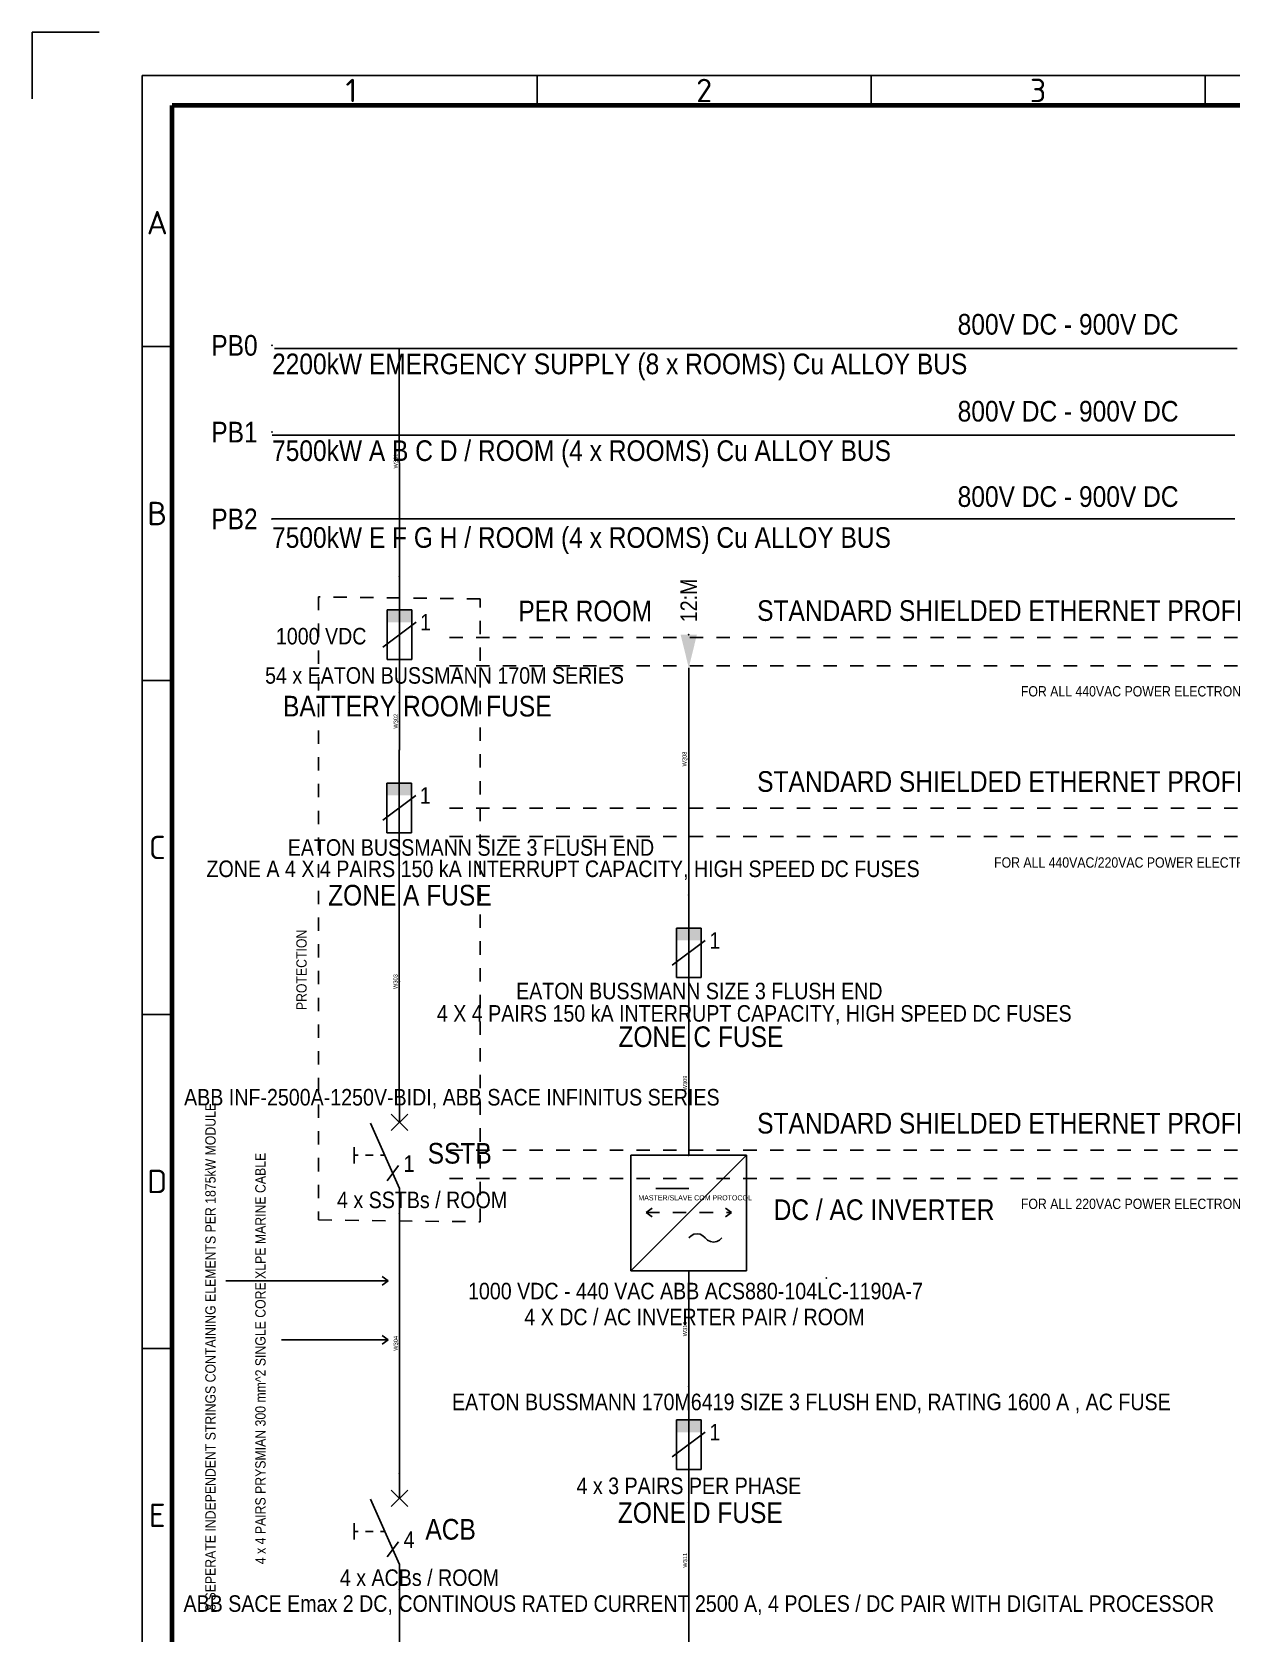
# Paper-space layout 'Layout1' of a CAD drawing. Header units: millimetres. Extents: x 340 to 1181, y -1 to 593.
# Drawn here: x 339.8 to 519.5, y 353.1 to 593 of the extents above; entities that cross this region are included whole.
import ezdxf
from ezdxf.enums import TextEntityAlignment as Align

# ---------------------------------------------------------------- set-up
doc = ezdxf.new("R2010")
doc.units = ezdxf.units.MM
doc.linetypes.add('DASHED', pattern=[4, 2, -2])
doc.layers.add('00_Paper_Layout_ Text', color=7, linetype='Continuous')
doc.layers.add('SLEHTI1', color=7, linetype='Continuous')
doc.layers.add('00_Paper_Layout_Thick', color=7, linetype='Continuous', lineweight=70)
doc.layers.add('00_Paper_Layout_Thin', color=7, linetype='Continuous', lineweight=25)
doc.styles.add('ELECTRICAL_GENERAL', font='arial.ttf', dxfattribs={"width": 0.85})
doc.styles.add('ELECTRICAL_ID', font='arial.ttf', dxfattribs={"width": 0.85})
doc.styles.add('ELECTRICAL_INTDEF1', font='segoesc.ttf', dxfattribs={"width": 0.85})
doc.styles.add('S000 H00', font='isocpeur.ttf')

# ---------------------------------------------------------------- blocks, each defined once
blk = doc.blocks.new('C-Job Border A1 LANDSCAPE')
at = {"layer": '00_Paper_Layout_Thick'}
for p in [(21, 10.82), (830.25, 583)]:
    blk.add_line(p, (21, 583), dxfattribs=at)
at = {"layer": '00_Paper_Layout_Thin'}
for p, q in [((0, 594), (10.03, 594)), ((0, 594), (0, 584)), ((16.5, 6.32), (16.5, 587.5)), ((834.75, 587.5), (16.5, 587.5)), ((75.63, 587.5), (75.63, 583)), ((125.63, 587.5), (125.63, 583)), ((175.63, 587.5), (175.63, 583)), ((16.5, 546.91), (21, 546.91)), ((16.5, 496.91), (21, 496.91)), ((21, 449), (21, 444)), ((16.5, 446.91), (21, 446.91)), ((21, 404), (21, 399)), ((16.5, 396.91), (21, 396.91))]:
    blk.add_line(p, q, dxfattribs=at)
at = {"layer": '00_Paper_Layout_ Text', "style": 'S000 H00'}
for s, p in [('1', (47.81, 585.25)), ('2', (100.63, 585.25)), ('3', (150.63, 585.25)), ('A', (18.75, 565.46)), ('B', (18.75, 521.91)), ('C', (18.75, 471.91)), ('D', (18.75, 421.91)), ('E', (18.75, 371.91))]:
    blk.add_text(s, height=3.5, dxfattribs=at).set_placement(p, align=Align.MIDDLE_CENTER)
blk = doc.blocks.new('IECSLD_0201')
at = {"color": 0, "linetype": 'Continuous', "lineweight": -3}
for p, q in [((0, 0), (0, -14)), ((-1.5, -10), (-1.5, -4)), ((-1.5, -4), (1.5, -4)), ((1.5, -4), (1.5, -10)), ((1.5, -10), (-1.5, -10))]:
    blk.add_line(p, q, dxfattribs=at)
at = {"color": 7, "linetype": 'Continuous', "lineweight": -3}
blk.add_line((-2, -8.5), (2, -5.5), dxfattribs=at)
at = {"color": 0, "linetype": 'Continuous', "lineweight": -3}
for p in [(0, 0), (0, -14)]:
    blk.add_point(p, dxfattribs=at)
at = {"color": 0, "lineweight": -3}
blk.add_solid([(-1.5, -5.5), (1.5, -5.5), (-1.5, -4), (1.5, -4)], dxfattribs=at)
at = {"color": 7, "lineweight": -3, "width": 0.85}
for tag, height, style, flags, p in [('E_OBJECTID', 2.5, 'ELECTRICAL_ID', 8, (-4, -1)), ('E_ELPOSID', 2.5, 'ELECTRICAL_ID', 8, (-4, -4.5)), ('E_AA', 2, 'ELECTRICAL_GENERAL', 8, (-4, -12)), ('E_OVERCURRENTPROTECTIONTYPE', 2, 'ELECTRICAL_GENERAL', 9, (-4, -15)), ('E_OVERCURRENTPROTECTION', 2, 'ELECTRICAL_GENERAL', 9, (-4, -18)), ('E_FRAMESIZE', 2, 'ELECTRICAL_GENERAL', 9, (-4, -21)), ('E_ELEC1', 2, 'ELECTRICAL_GENERAL', 8, (-4, -24)), ('E_ELEC2', 2, 'ELECTRICAL_GENERAL', 8, (-4, -27))]:
    blk.add_attdef(tag, text='', height=height, dxfattribs=dict(at, style=style, flags=flags)).set_placement(p, align=Align.RIGHT)
at = {"color": 7, "lineweight": -3, "style": 'ELECTRICAL_GENERAL', "width": 0.85, "flags": 8}
blk.add_attdef('E_PHASE', (2, -1), '', height=1.5, dxfattribs=at)
at = {"color": 7, "lineweight": -3, "style": 'ELECTRICAL_ID', "width": 0.85, "flags": 9}
blk.add_attdef('E_GROUPNUMBER', text='', height=1.5, dxfattribs=at).set_placement((-2, -1), align=Align.TOP_RIGHT)
at = {"color": 7, "lineweight": -3, "style": 'ELECTRICAL_ID', "width": 0.85}
blk.add_attdef('E_ID', text='', height=2.5, dxfattribs=at).set_placement((-4, -8), align=Align.RIGHT)
at = {"color": 7, "lineweight": -3, "style": 'ELECTRICAL_GENERAL', "width": 0.85, "flags": 8}
blk.add_attdef('E_POLES', text='', height=2, dxfattribs=at).set_placement((2.5, -5.5), align=Align.MIDDLE_LEFT)
blk = doc.blocks.new('LTXT4')
at = {"color": 7, "linetype": 'Continuous', "lineweight": -3}
blk.add_point((0, 0), dxfattribs=at)
at = {"color": 7, "lineweight": -3, "style": 'ELECTRICAL_ID', "width": 0.85}
for tag, flags, p in [('E_OBJECTID', 9, (0, 8.75)), ('E_ELPOSID', 9, (0, 5.25)), ('E_ID', 1, (0, 1.5))]:
    blk.add_attdef(tag, text='', height=2.5, dxfattribs=dict(at, flags=flags)).set_placement(p, align=Align.CENTER)
at = {"color": 7, "lineweight": -3, "style": 'ELECTRICAL_GENERAL', "width": 0.85}
for tag, p in [('E_SYMBTXT1', (0, -2)), ('E_SYMBTXT2', (0, -5)), ('E_SYMBTXT3', (0, -8)), ('E_SYMBTXT4', (0, -11))]:
    blk.add_attdef(tag, text='', height=2, dxfattribs=at).set_placement(p, align=Align.CENTER)
at = {"color": 7, "lineweight": -3, "style": 'ELECTRICAL_GENERAL', "width": 0.85, "flags": 9}
blk.add_attdef('E_CIRCUIT', text='', height=2, dxfattribs=at).set_placement((-1, -14), align=Align.RIGHT)
blk.add_attdef('E_CIRCUITNUMBER', (1, -14), '', height=2, dxfattribs=at)
blk = doc.blocks.new('$PLINEDEVICEID$')
at = {"color": 7, "linetype": 'Continuous', "lineweight": -3}
blk.add_point((0, 0), dxfattribs=at)
at = {"color": 7, "lineweight": -3, "style": 'ELECTRICAL_ID', "width": 0.85}
for tag, flags, p in [('E_OBJECTID', 9, (-1.75, 7.5)), ('E_ELPOSID', 9, (-1.75, 3.75)), ('E_ID', 1, (-1.75, 0))]:
    blk.add_attdef(tag, text='', height=2.5, dxfattribs=dict(at, flags=flags)).set_placement(p, align=Align.MIDDLE_RIGHT)
blk = doc.blocks.new('SVAIHT2A')
at = {"color": 1, "linetype": 'Continuous', "lineweight": -3}
blk.add_point((0, 0), dxfattribs=at)
at = {"color": 1, "lineweight": -3}
blk.add_solid([(0, -4), (0.99, 0), (-0.99, 0)], dxfattribs=at)
at = {"color": 7, "lineweight": -3, "style": 'ELECTRICAL_GENERAL', "width": 0.85}
blk.add_attdef('E_CONNREF', text='', height=2, rotation=90, dxfattribs=at).set_placement((0, 1.5), align=Align.MIDDLE_LEFT)
at = {"color": 1, "lineweight": -3, "style": 'ELECTRICAL_INTDEF1', "flags": 8}
blk.add_attdef('E_DELETED', (0, 0), '', height=2.5, dxfattribs=at)
at = {"color": 7, "lineweight": -3, "style": 'ELECTRICAL_GENERAL', "width": 0.85, "flags": 8}
blk.add_attdef('E_SYMBTXT1', text='', height=2, rotation=90, dxfattribs=at).set_placement((2, 0), align=Align.TOP_RIGHT)
at = {"color": 7, "lineweight": -3, "style": 'ELECTRICAL_GENERAL', "width": 0.85, "flags": 1}
blk.add_attdef('E_THISREF', text='', height=1.5, dxfattribs=at).set_placement((0, -9), align=Align.CENTER)
blk = doc.blocks.new('IECSLD_0402')
at = {"color": 0, "linetype": 'Continuous', "lineweight": -3}
for p, q in [((0, 0), (0, -3)), ((0, -11), (-3.5, -3.12)), ((-5.5, -8), (-5.5, -6)), ((0, -11), (0, -14))]:
    blk.add_line(p, q, dxfattribs=at)
at = {"color": 7, "linetype": 'Continuous', "lineweight": -3}
for p, q in [((-1, -4), (1, -2)), ((-1, -2), (1, -4)), ((-5, -7), (-5.5, -7)), ((-3.2, -7), (-4.1, -7)), ((-1.78, -7), (-2.3, -7)), ((-0.13, -8.25), (-1.5, -10.09))]:
    blk.add_line(p, q, dxfattribs=at)
at = {"color": 0, "linetype": 'Continuous', "lineweight": -3}
for p in [(0, 0), (0, -14)]:
    blk.add_point(p, dxfattribs=at)
at = {"color": 7, "lineweight": -3, "width": 0.85}
for tag, height, style, flags, p in [('E_OBJECTID', 2.5, 'ELECTRICAL_ID', 8, (-7.5, -1)), ('E_ELPOSID', 2.5, 'ELECTRICAL_ID', 8, (-7.5, -4.5)), ('E_AA', 2, 'ELECTRICAL_GENERAL', 8, (-7.5, -12)), ('E_OVERCURRENTPROTECTIONTYPE', 2, 'ELECTRICAL_GENERAL', 9, (-7.5, -15)), ('E_OVERCURRENTPROTECTION', 2, 'ELECTRICAL_GENERAL', 9, (-7.5, -18)), ('E_FRAMESIZE', 2, 'ELECTRICAL_GENERAL', 9, (-7.5, -21)), ('E_ELEC1', 2, 'ELECTRICAL_GENERAL', 8, (-7.5, -24)), ('E_ELEC2', 2, 'ELECTRICAL_GENERAL', 8, (-7.5, -27))]:
    blk.add_attdef(tag, text='', height=height, dxfattribs=dict(at, style=style, flags=flags)).set_placement(p, align=Align.RIGHT)
at = {"color": 7, "lineweight": -3, "style": 'ELECTRICAL_GENERAL', "width": 0.85, "flags": 8}
blk.add_attdef('E_PHASE', (2, -1), '', height=1.5, dxfattribs=at)
at = {"color": 7, "lineweight": -3, "style": 'ELECTRICAL_ID', "width": 0.85, "flags": 9}
blk.add_attdef('E_GROUPNUMBER', text='', height=1.5, dxfattribs=at).set_placement((-2, -1), align=Align.TOP_RIGHT)
at = {"color": 7, "lineweight": -3, "style": 'ELECTRICAL_ID', "width": 0.85}
blk.add_attdef('E_ID', text='', height=2.5, dxfattribs=at).set_placement((-7.5, -8), align=Align.RIGHT)
at = {"color": 7, "lineweight": -3, "style": 'ELECTRICAL_GENERAL', "width": 0.85, "flags": 8}
blk.add_attdef('E_POLES', text='', height=2, dxfattribs=at).set_placement((0.5, -8), align=Align.MIDDLE_LEFT)
blk = doc.blocks.new('IECSLD_0710')
at = {"color": 0, "linetype": 'Continuous', "lineweight": -3}
for p, q in [((-7, 0), (7, 0)), ((-7, -14), (-7, 0)), ((-7, -14), (7, 0)), ((7, 0), (7, -14)), ((7, -14), (-7, -14))]:
    blk.add_line(p, q, dxfattribs=at)
at = {"color": 7, "linetype": 'Continuous', "lineweight": -3}
for p, q in [((-3.72, -3.73), (-4, -4)), ((-3.38, -3.56), (-3.72, -3.73)), ((-3, -3.5), (-3.38, -3.56)), ((-2.62, -3.56), (-3, -3.5)), ((-2.28, -3.73), (-2.62, -3.56)), ((-2, -4), (-2.28, -3.73)), ((-2, -4), (-1.72, -4.27)), ((-1.72, -4.27), (-1.38, -4.44)), ((-1.38, -4.44), (-1, -4.5)), ((-1, -4.5), (-0.62, -4.44)), ((-0.62, -4.44), (-0.28, -4.27)), ((-0.28, -4.27), (0, -4)), ((4, -10), (0, -10))]:
    blk.add_line(p, q, dxfattribs=at)
at = {"color": 0, "linetype": 'Continuous', "lineweight": -3}
for p in [(0, 0), (0, -14)]:
    blk.add_point(p, dxfattribs=at)
at = {"color": 7, "lineweight": -3, "width": 0.85, "flags": 8}
for tag, height, style, p in [('E_OBJECTID', 2.5, 'ELECTRICAL_ID', (-9, -1)), ('E_ELPOSID', 2.5, 'ELECTRICAL_ID', (-9, -4.5)), ('E_ELEC1', 2, 'ELECTRICAL_GENERAL', (-9, -12)), ('E_ELEC2', 2, 'ELECTRICAL_GENERAL', (-9, -15))]:
    blk.add_attdef(tag, text='', height=height, dxfattribs=dict(at, style=style)).set_placement(p, align=Align.RIGHT)
at = {"color": 7, "lineweight": -3, "style": 'ELECTRICAL_ID', "width": 0.85}
blk.add_attdef('E_ID', text='', height=2.5, dxfattribs=at).set_placement((-9, -8), align=Align.RIGHT)
blk = doc.blocks.new('KAAPELIN1')
at = {"color": 7, "linetype": 'ByBlock', "lineweight": -3}
blk.add_point((0, 0), dxfattribs=at)
at = {"color": 7, "lineweight": -3, "width": 0.85}
for tag, height, style, p in [('E_ID', 2.5, 'ELECTRICAL_ID', (0, 1)), ('E_TYPE', 2, 'ELECTRICAL_GENERAL', (0, -3))]:
    blk.add_attdef(tag, text='', height=height, dxfattribs=dict(at, style=style)).set_placement(p, align=Align.CENTER)
at = {"color": 7, "lineweight": -3, "style": 'ELECTRICAL_GENERAL', "width": 0.85}
for tag, flags, p in [('E_FROM_LOCATION', 1, (0, -6)), ('E_FROM_ID', 1, (0, -9)), ('E_TO_LOCATION', 1, (0, -12)), ('E_REMARKS', 1, (0, -21)), ('E_LENGTH', 1, (0, -18)), ('E_TO_ID', 1, (0, -15)), ('E_SUPPLIER', 9, (0, -30)), ('E_CLASS', 1, (0, -27)), ('E_ITEM', 1, (0, -24)), ('E_INSTALLER', 9, (0, -33)), ('E_VOLTAGE', 9, (0, -36))]:
    blk.add_attdef(tag, text='', height=2, dxfattribs=dict(at, flags=flags)).set_placement(p, align=Align.CENTER)

psp = doc.layouts.get("Layout1")

# ---------------------------------------------------------------- linework, layer by layer
at = {"layer": 'SLEHTI1', "color": 175, "linetype": 'DASHED', "lineweight": -3}
for p, q in [((402.3, 502.35), (595.47, 502.35)), ((402.3, 498.11), (595.47, 498.11)), ((402.3, 476.77), (609.42, 476.77)), ((402.3, 472.52), (609.42, 472.52)), ((402.3, 425.6), (609.23, 425.6)), ((402.3, 421.36), (609.23, 421.36))]:
    psp.add_line(p, q, dxfattribs=at)
at = {"layer": 'SLEHTI1', "color": 125, "linetype": 'Continuous', "lineweight": -3}
for p, q in [((431.76, 416.27), (432.64, 416.92)), ((431.76, 416.27), (432.64, 415.61)), ((444.52, 416.27), (443.64, 416.92)), ((444.52, 416.27), (443.64, 415.61))]:
    psp.add_line(p, q, dxfattribs=at)
at = {"layer": 'SLEHTI1', "color": 125, "linetype": 'DASHED', "lineweight": -3}
psp.add_line((431.76, 416.27), (444.52, 416.27), dxfattribs=at)
at = {"layer": 'SLEHTI1', "color": 1, "linetype": 'Continuous', "lineweight": -3}
for p, q in [((368.82, 406), (393.11, 406)), ((393.11, 406), (392.23, 406.65)), ((393.11, 406), (392.23, 405.35)), ((377.13, 397.17), (393.11, 397.17)), ((393.11, 397.17), (392.23, 397.82)), ((393.11, 397.17), (392.23, 396.52))]:
    psp.add_line(p, q, dxfattribs=at)
at = {"layer": 'SLEHTI1', "color": 3, "linetype": 'Continuous', "lineweight": -3}
for points in [[(376.1, 545.63), (376.76, 545.63), (377.64, 545.63), (378.51, 545.63), (379.39, 545.63), (380.26, 545.63), (380.43, 545.63), (381.14, 545.63), (382.01, 545.63), (382.89, 545.63), (383.76, 545.63), (384.64, 545.63), (384.76, 545.63), (385.51, 545.63), (386.39, 545.63), (387.26, 545.63), (388.14, 545.63), (389.01, 545.63), (389.09, 545.63), (389.89, 545.63), (390.76, 545.63), (391.64, 545.63), (392.51, 545.63), (393.39, 545.63), (393.43, 545.63), (394.26, 545.63), (395.14, 545.63), (396.01, 545.63), (396.89, 545.63), (397.76, 545.63), (397.76, 545.63), (398.64, 545.63), (399.51, 545.63), (400.39, 545.63), (401.26, 545.63), (402.09, 545.63), (402.14, 545.63), (403.01, 545.63), (403.89, 545.63), (404.76, 545.63), (405.64, 545.63), (406.42, 545.63), (406.51, 545.63), (407.39, 545.63), (408.26, 545.63), (409.14, 545.63), (410.01, 545.63), (410.75, 545.63), (410.89, 545.63), (411.76, 545.63), (412.64, 545.63), (413.51, 545.63), (414.39, 545.63), (415.08, 545.63), (415.26, 545.63), (416.14, 545.63), (417.01, 545.63), (417.89, 545.63), (418.76, 545.63), (419.41, 545.63), (419.64, 545.63), (420.51, 545.63), (421.39, 545.63), (422.26, 545.63), (423.14, 545.63), (423.74, 545.63), (424.01, 545.63), (424.89, 545.63), (425.76, 545.63), (426.64, 545.63), (427.51, 545.63), (428.07, 545.63), (428.39, 545.63), (429.26, 545.63), (430.14, 545.63), (431.01, 545.63), (431.89, 545.63), (432.41, 545.63), (432.76, 545.63), (433.64, 545.63), (434.51, 545.63), (435.39, 545.63), (436.26, 545.63), (436.74, 545.63), (437.14, 545.63), (438.01, 545.63), (438.89, 545.63), (439.76, 545.63), (440.64, 545.63), (441.07, 545.63), (441.51, 545.63), (442.39, 545.63), (443.26, 545.63), (444.14, 545.63), (445.01, 545.63), (445.4, 545.63), (445.89, 545.63), (446.76, 545.63), (447.64, 545.63), (448.51, 545.63), (449.39, 545.63), (449.73, 545.63), (450.26, 545.63), (451.14, 545.63), (452.01, 545.63), (452.89, 545.63), (453.76, 545.63), (454.06, 545.63), (454.64, 545.63), (455.51, 545.63), (456.39, 545.63), (457.26, 545.63), (458.14, 545.63), (458.39, 545.63), (459.01, 545.63), (459.89, 545.63), (460.76, 545.63), (461.64, 545.63), (462.51, 545.63), (462.72, 545.63), (463.39, 545.63), (464.26, 545.63), (465.14, 545.63), (466.01, 545.63), (466.89, 545.63), (467.05, 545.63), (467.76, 545.63), (468.64, 545.63), (469.51, 545.63), (470.39, 545.63), (471.26, 545.63), (471.38, 545.63), (472.14, 545.63), (473.01, 545.63), (473.89, 545.63), (474.76, 545.63), (475.64, 545.63), (475.72, 545.63), (476.51, 545.63), (477.39, 545.63), (478.26, 545.63), (479.14, 545.63), (480.01, 545.63), (480.05, 545.63), (480.89, 545.63), (481.76, 545.63), (482.64, 545.63), (483.51, 545.63), (484.38, 545.63), (484.39, 545.63), (485.26, 545.63), (486.14, 545.63), (487.01, 545.63), (487.89, 545.63), (488.71, 545.63), (488.76, 545.63), (489.64, 545.63), (490.51, 545.63), (491.39, 545.63), (492.26, 545.63), (493.04, 545.63), (493.14, 545.63), (494.01, 545.63), (494.89, 545.63), (495.76, 545.63), (496.64, 545.63), (497.37, 545.63), (497.51, 545.63), (498.39, 545.63), (499.26, 545.63), (500.14, 545.63), (501.01, 545.63), (501.7, 545.63), (501.89, 545.63), (502.76, 545.63), (503.64, 545.63), (504.51, 545.63), (505.39, 545.63), (506.03, 545.63), (506.26, 545.63), (507.14, 545.63), (508.01, 545.63), (508.89, 545.63), (509.76, 545.63), (510.36, 545.63), (510.64, 545.63), (511.51, 545.63), (512.39, 545.63), (513.26, 545.63), (514.14, 545.63), (514.69, 545.63), (515.01, 545.63), (515.89, 545.63), (516.76, 545.63), (517.64, 545.63), (518.51, 545.63), (519.03, 545.63), (519.39, 545.63), (520.26, 545.63)], [(375.75, 532.61), (376.41, 532.61), (377.29, 532.61), (378.16, 532.61), (379.04, 532.61), (379.91, 532.61), (380.08, 532.61), (380.79, 532.61), (381.66, 532.61), (382.54, 532.61), (383.41, 532.61), (384.29, 532.61), (384.41, 532.61), (385.16, 532.61), (386.04, 532.61), (386.91, 532.61), (387.79, 532.61), (388.66, 532.61), (388.74, 532.61), (389.54, 532.61), (390.41, 532.61), (391.29, 532.61), (392.16, 532.61), (393.04, 532.61), (393.08, 532.61), (393.91, 532.61), (394.79, 532.61), (395.66, 532.61), (396.54, 532.61), (397.41, 532.61), (397.41, 532.61), (398.29, 532.61), (399.16, 532.61), (400.04, 532.61), (400.91, 532.61), (401.74, 532.61), (401.79, 532.61), (402.66, 532.61), (403.54, 532.61), (404.41, 532.61), (405.29, 532.61), (406.07, 532.61), (406.16, 532.61), (407.04, 532.61), (407.91, 532.61), (408.79, 532.61), (409.66, 532.61), (410.4, 532.61), (410.54, 532.61), (411.41, 532.61), (412.29, 532.61), (413.16, 532.61), (414.04, 532.61), (414.73, 532.61), (414.91, 532.61), (415.79, 532.61), (416.66, 532.61), (417.54, 532.61), (418.41, 532.61), (419.06, 532.61), (419.29, 532.61), (420.16, 532.61), (421.04, 532.61), (421.91, 532.61), (422.79, 532.61), (423.39, 532.61), (423.66, 532.61), (424.54, 532.61), (425.41, 532.61), (426.29, 532.61), (427.16, 532.61), (427.72, 532.61), (428.04, 532.61), (428.91, 532.61), (429.79, 532.61), (430.66, 532.61), (431.54, 532.61), (432.05, 532.61), (432.41, 532.61), (433.29, 532.61), (434.16, 532.61), (435.04, 532.61), (435.91, 532.61), (436.39, 532.61), (436.79, 532.61), (437.66, 532.61), (438.54, 532.61), (439.41, 532.61), (440.29, 532.61), (440.72, 532.61), (441.16, 532.61), (442.04, 532.61), (442.91, 532.61), (443.79, 532.61), (444.66, 532.61), (445.05, 532.61), (445.54, 532.61), (446.41, 532.61), (447.29, 532.61), (448.16, 532.61), (449.04, 532.61), (449.38, 532.61), (449.91, 532.61), (450.79, 532.61), (451.66, 532.61), (452.54, 532.61), (453.41, 532.61), (453.71, 532.61), (454.29, 532.61), (455.16, 532.61), (456.04, 532.61), (456.91, 532.61), (457.79, 532.61), (458.04, 532.61), (458.66, 532.61), (459.54, 532.61), (460.41, 532.61), (461.29, 532.61), (462.16, 532.61), (462.37, 532.61), (463.04, 532.61), (463.91, 532.61), (464.79, 532.61), (465.66, 532.61), (466.54, 532.61), (466.7, 532.61), (467.41, 532.61), (468.29, 532.61), (469.16, 532.61), (470.04, 532.61), (470.91, 532.61), (471.03, 532.61), (471.79, 532.61), (472.66, 532.61), (473.54, 532.61), (474.41, 532.61), (475.29, 532.61), (475.36, 532.61), (476.16, 532.61), (477.04, 532.61), (477.91, 532.61), (478.79, 532.61), (479.66, 532.61), (479.7, 532.61), (480.54, 532.61), (481.41, 532.61), (482.29, 532.61), (483.16, 532.61), (484.03, 532.61), (484.04, 532.61), (484.91, 532.61), (485.79, 532.61), (486.66, 532.61), (487.54, 532.61), (488.36, 532.61), (488.41, 532.61), (489.29, 532.61), (490.16, 532.61), (491.04, 532.61), (491.91, 532.61), (492.69, 532.61), (492.79, 532.61), (493.66, 532.61), (494.54, 532.61), (495.41, 532.61), (496.29, 532.61), (497.02, 532.61), (497.16, 532.61), (498.04, 532.61), (498.91, 532.61), (499.79, 532.61), (500.66, 532.61), (501.35, 532.61), (501.54, 532.61), (502.41, 532.61), (503.29, 532.61), (504.16, 532.61), (505.04, 532.61), (505.68, 532.61), (505.91, 532.61), (506.79, 532.61), (507.66, 532.61), (508.54, 532.61), (509.41, 532.61), (510.01, 532.61), (510.29, 532.61), (511.16, 532.61), (512.04, 532.61), (512.91, 532.61), (513.79, 532.61), (514.34, 532.61), (514.66, 532.61), (515.54, 532.61), (516.41, 532.61), (517.29, 532.61), (518.16, 532.61), (518.68, 532.61), (519.04, 532.61), (519.91, 532.61)], [(375.74, 520.09), (376.4, 520.09), (377.28, 520.09), (378.15, 520.09), (379.03, 520.09), (379.9, 520.09), (380.07, 520.09), (380.78, 520.09), (381.65, 520.09), (382.53, 520.09), (383.4, 520.09), (384.28, 520.09), (384.4, 520.09), (385.15, 520.09), (386.03, 520.09), (386.9, 520.09), (387.78, 520.09), (388.65, 520.09), (388.73, 520.09), (389.53, 520.09), (390.4, 520.09), (391.28, 520.09), (392.15, 520.09), (393.03, 520.09), (393.07, 520.09), (393.9, 520.09), (394.78, 520.09), (395.65, 520.09), (396.53, 520.09), (397.4, 520.09), (397.4, 520.09), (398.28, 520.09), (399.15, 520.09), (400.03, 520.09), (400.9, 520.09), (401.73, 520.09), (401.78, 520.09), (402.65, 520.09), (403.53, 520.09), (404.4, 520.09), (405.28, 520.09), (406.06, 520.09), (406.15, 520.09), (407.03, 520.09), (407.9, 520.09), (408.78, 520.09), (409.65, 520.09), (410.39, 520.09), (410.53, 520.09), (411.4, 520.09), (412.28, 520.09), (413.15, 520.09), (414.03, 520.09), (414.72, 520.09), (414.9, 520.09), (415.78, 520.09), (416.65, 520.09), (417.53, 520.09), (418.4, 520.09), (419.05, 520.09), (419.28, 520.09), (420.15, 520.09), (421.03, 520.09), (421.9, 520.09), (422.78, 520.09), (423.38, 520.09), (423.65, 520.09), (424.53, 520.09), (425.4, 520.09), (426.28, 520.09), (427.15, 520.09), (427.71, 520.09), (428.03, 520.09), (428.9, 520.09), (429.78, 520.09), (430.65, 520.09), (431.53, 520.09), (432.05, 520.09), (432.4, 520.09), (433.28, 520.09), (434.15, 520.09), (435.03, 520.09), (435.9, 520.09), (436.38, 520.09), (436.78, 520.09), (437.65, 520.09), (438.53, 520.09), (439.4, 520.09), (440.28, 520.09), (440.71, 520.09), (441.15, 520.09), (442.03, 520.09), (442.9, 520.09), (443.78, 520.09), (444.65, 520.09), (445.04, 520.09), (445.53, 520.09), (446.4, 520.09), (447.28, 520.09), (448.15, 520.09), (449.03, 520.09), (449.37, 520.09), (449.9, 520.09), (450.78, 520.09), (451.65, 520.09), (452.53, 520.09), (453.4, 520.09), (453.7, 520.09), (454.28, 520.09), (455.15, 520.09), (456.03, 520.09), (456.9, 520.09), (457.78, 520.09), (458.03, 520.09), (458.65, 520.09), (459.53, 520.09), (460.4, 520.09), (461.28, 520.09), (462.15, 520.09), (462.36, 520.09), (463.03, 520.09), (463.9, 520.09), (464.78, 520.09), (465.65, 520.09), (466.53, 520.09), (466.69, 520.09), (467.4, 520.09), (468.28, 520.09), (469.15, 520.09), (470.03, 520.09), (470.9, 520.09), (471.02, 520.09), (471.78, 520.09), (472.65, 520.09), (473.53, 520.09), (474.4, 520.09), (475.28, 520.09), (475.36, 520.09), (476.15, 520.09), (477.03, 520.09), (477.9, 520.09), (478.78, 520.09), (479.65, 520.09), (479.69, 520.09), (480.53, 520.09), (481.4, 520.09), (482.28, 520.09), (483.15, 520.09), (484.02, 520.09), (484.03, 520.09), (484.9, 520.09), (485.78, 520.09), (486.65, 520.09), (487.53, 520.09), (488.35, 520.09), (488.4, 520.09), (489.28, 520.09), (490.15, 520.09), (491.03, 520.09), (491.9, 520.09), (492.68, 520.09), (492.78, 520.09), (493.65, 520.09), (494.53, 520.09), (495.4, 520.09), (496.28, 520.09), (497.01, 520.09), (497.15, 520.09), (498.03, 520.09), (498.9, 520.09), (499.78, 520.09), (500.65, 520.09), (501.34, 520.09), (501.53, 520.09), (502.4, 520.09), (503.28, 520.09), (504.15, 520.09), (505.03, 520.09), (505.67, 520.09), (505.9, 520.09), (506.78, 520.09), (507.65, 520.09), (508.53, 520.09), (509.4, 520.09), (510, 520.09), (510.28, 520.09), (511.15, 520.09), (512.03, 520.09), (512.9, 520.09), (513.78, 520.09), (514.33, 520.09), (514.65, 520.09), (515.53, 520.09), (516.4, 520.09), (517.28, 520.09), (518.15, 520.09), (518.67, 520.09), (519.03, 520.09), (519.9, 520.09)]]:
    psp.add_lwpolyline(points, dxfattribs=at)
at = {"layer": 'SLEHTI1', "color": 1, "linetype": 'Continuous', "lineweight": -3}
for points in [[(394.82, 511.43), (394.78, 545.61), (394.78, 545.61)], [(438.13, 497.82), (438.13, 463.79)], [(394.82, 494.11), (394.82, 485.49), (394.78, 485.49)], [(394.78, 468.17), (394.78, 433.47), (394.82, 433.47)], [(438.13, 446.46), (438.13, 424.81)], [(394.82, 416.15), (394.82, 377.17)], [(394.82, 359.85), (394.82, 329.53)]]:
    psp.add_lwpolyline(points, dxfattribs=at)
at = {"layer": 'SLEHTI1', "color": 6, "linetype": 'DASHED', "lineweight": -3}
psp.add_lwpolyline([(382.71, 508.41), (382.71, 415.14), (406.92, 414.85), (406.92, 508.12)], close=True, dxfattribs=at)
at = {"layer": 'SLEHTI1', "color": 52, "linetype": 'Continuous', "lineweight": -3}
for points in [[(438.13, 407.49), (438.13, 390.16)], [(438.13, 372.84), (438.13, 338.19)]]:
    psp.add_lwpolyline(points, dxfattribs=at)

# ---------------------------------------------------------------- block references
at = {"layer": '00_Paper_Layout_Thin'}
psp.add_blockref('C-Job Border A1 LANDSCAPE', (339.8, -1.01), dxfattribs=at)
at = {"layer": 'SLEHTI1', "color": 3, "linetype": 'Continuous', "lineweight": -3}
ref = psp.add_blockref('$PLINEDEVICEID$', (375.74, 546.08), dxfattribs=dict(at, xscale=1.237436867076458, yscale=1.237436867076458, zscale=1.237436867076458))
ref.add_attrib('E_ID', 'PB0', dxfattribs={"layer": '0', "color": 7, "lineweight": -3, "height": 3.094, "style": 'ELECTRICAL_ID', "width": 0.85}).set_placement((373.58, 546.08), align=Align.MIDDLE_RIGHT)
ref = psp.add_blockref('$PLINEDEVICEID$', (375.74, 533.09), dxfattribs=dict(at, xscale=1.237436867076458, yscale=1.237436867076458, zscale=1.237436867076458))
ref.add_attrib('E_ID', 'PB1', dxfattribs={"layer": '0', "color": 7, "lineweight": -3, "height": 3.094, "style": 'ELECTRICAL_ID', "width": 0.85}).set_placement((373.58, 533.09), align=Align.MIDDLE_RIGHT)
at = {"layer": 'SLEHTI1', "color": 1, "linetype": 'Continuous', "lineweight": -3, "xscale": 0.25, "yscale": 0.25, "zscale": 0.25}
for p, rotation, values in [((394.82, 528.75), 90, {'E_ID': 'W301'}), ((394.82, 489.8), 90, {'E_ID': 'W302'}), ((438.05, 484.14), 90.00910338981058, {'E_ID': 'W308'}), ((394.78, 450.82), 90, {'E_ID': 'W303'}), ((438.13, 435.64), 89.98360931423437, {'E_ID': 'W309'}), ((438.13, 398.82), 90, {'E_ID': 'W310'}), ((394.82, 396.66), 90, {'E_ID': 'W304'}), ((438.13, 364.18), 90, {'E_ID': 'W311'})]:
    psp.add_blockref('KAAPELIN1', p, dxfattribs=dict(at, rotation=rotation)).add_auto_attribs(values)
at = {"layer": 'SLEHTI1', "color": 3, "linetype": 'Continuous', "lineweight": -3}
ref = psp.add_blockref('$PLINEDEVICEID$', (375.74, 520.09), dxfattribs=dict(at, xscale=1.237436867076458, yscale=1.237436867076458, zscale=1.237436867076458))
ref.add_attrib('E_ID', 'PB2', dxfattribs={"layer": '0', "color": 7, "lineweight": -3, "height": 3.094, "style": 'ELECTRICAL_ID', "width": 0.85}).set_placement((373.58, 520.09), align=Align.MIDDLE_RIGHT)
at = {"layer": 'SLEHTI1', "color": 1, "linetype": 'Continuous', "lineweight": -3}
ref = psp.add_blockref('IECSLD_0201', (394.82, 511.43), dxfattribs=dict(at, xscale=1.237436867076458, yscale=1.237436867076458, zscale=1.237436867076458))
ref.add_attrib('E_ID', 'BATTERY ROOM FUSE', dxfattribs={"layer": '0', "color": 7, "lineweight": -3, "height": 3.0936, "style": 'ELECTRICAL_ID', "width": 0.85}).set_placement((417.59, 490.51), align=Align.RIGHT)
ref.add_attrib('E_ELEC1', '54 x EATON BUSSMANN 170M SERIES', dxfattribs={"layer": '0', "color": 7, "lineweight": -3, "height": 2.4749, "style": 'ELECTRICAL_GENERAL', "width": 0.85}).set_placement((428.42, 495.42), align=Align.RIGHT)
ref.add_attrib('E_ELEC2', '1000 VDC', dxfattribs={"layer": '0', "color": 7, "lineweight": -3, "height": 2.475, "style": 'ELECTRICAL_GENERAL', "width": 0.85}).set_placement((389.87, 501.3), align=Align.RIGHT)
ref.add_attrib('E_POLES', '1', dxfattribs={"layer": '0', "color": 7, "lineweight": -3, "height": 2.47, "style": 'ELECTRICAL_GENERAL', "width": 0.85}).set_placement((397.91, 504.63), align=Align.MIDDLE_LEFT)
at = {"layer": 'SLEHTI1', "color": 1, "linetype": 'Continuous', "lineweight": -3, "xscale": 1.237436867076458, "yscale": 1.237436867076458, "zscale": 1.237436867076458}
psp.add_blockref('SVAIHT2A', (438.13, 502.77), dxfattribs=at).add_auto_attribs({'E_CONNREF': '12:M'})
at = {"layer": 'SLEHTI1', "color": 1, "linetype": 'Continuous', "lineweight": -3}
ref = psp.add_blockref('IECSLD_0201', (394.78, 485.49), dxfattribs=dict(at, xscale=1.237436867076458, yscale=1.237436867076458, zscale=1.237436867076458))
ref.add_attrib('E_ID', 'ZONE A FUSE', dxfattribs={"layer": '0', "color": 7, "lineweight": -3, "height": 3.0936, "style": 'ELECTRICAL_ID', "width": 0.85}).set_placement((408.62, 462.21), align=Align.RIGHT)
ref.add_attrib('E_ELEC1', 'EATON BUSSMANN SIZE 3 FLUSH END', dxfattribs={"layer": '0', "color": 7, "lineweight": -3, "height": 2.4749, "style": 'ELECTRICAL_GENERAL', "width": 0.85}).set_placement((432.95, 469.66), align=Align.RIGHT)
ref.add_attrib('E_ELEC2', 'ZONE A 4 X 4 PAIRS 150 kA INTERRUPT CAPACITY, HIGH SPEED DC FUSES', dxfattribs={"layer": '0', "color": 7, "lineweight": -3, "height": 2.4749, "style": 'ELECTRICAL_GENERAL', "width": 0.85}).set_placement((472.71, 466.47), align=Align.RIGHT)
ref.add_attrib('E_POLES', '1', dxfattribs={"layer": '0', "color": 7, "lineweight": -3, "height": 2.47, "style": 'ELECTRICAL_GENERAL', "width": 0.85}).set_placement((397.87, 478.69), align=Align.MIDDLE_LEFT)
ref = psp.add_blockref('IECSLD_0201', (438.13, 463.79), dxfattribs=dict(at, xscale=1.237436867076458, yscale=1.237436867076458, zscale=1.237436867076458))
ref.add_attrib('E_ID', 'ZONE C FUSE', dxfattribs={"layer": '0', "color": 7, "lineweight": -3, "height": 3.0936, "style": 'ELECTRICAL_ID', "width": 0.85}).set_placement((452.29, 441.02), align=Align.RIGHT)
ref.add_attrib('E_ELEC1', 'EATON BUSSMANN SIZE 3 FLUSH END', dxfattribs={"layer": '0', "color": 7, "lineweight": -3, "height": 2.4749, "style": 'ELECTRICAL_GENERAL', "width": 0.85}).set_placement((467.14, 448.17), align=Align.RIGHT)
ref.add_attrib('E_ELEC2', '4 X 4 PAIRS 150 kA INTERRUPT CAPACITY, HIGH SPEED DC FUSES', dxfattribs={"layer": '0', "color": 7, "lineweight": -3, "height": 2.4749, "style": 'ELECTRICAL_GENERAL', "width": 0.85}).set_placement((495.45, 444.82), align=Align.RIGHT)
ref.add_attrib('E_POLES', '1', dxfattribs={"layer": '0', "color": 7, "lineweight": -3, "height": 2.47, "style": 'ELECTRICAL_GENERAL', "width": 0.85}).set_placement((441.23, 456.98), align=Align.MIDDLE_LEFT)
ref = psp.add_blockref('IECSLD_0402', (394.82, 433.47), dxfattribs=dict(at, xscale=1.237436867076458, yscale=1.237436867076458, zscale=1.237436867076458))
ref.add_attrib('E_ID', 'SSTB', dxfattribs={"layer": '0', "color": 7, "lineweight": -3, "height": 3.094, "style": 'ELECTRICAL_ID', "width": 0.85}).set_placement((408.63, 423.57), align=Align.RIGHT)
ref.add_attrib('E_ELEC1', '4 x SSTBs / ROOM', dxfattribs={"layer": '0', "color": 7, "lineweight": -3, "height": 2.4749, "style": 'ELECTRICAL_GENERAL', "width": 0.85}).set_placement((410.94, 416.9), align=Align.RIGHT)
ref.add_attrib('E_ELEC2', 'ABB INF-2500A-1250V-BIDI, ABB SACE INFINITUS SERIES', dxfattribs={"layer": '0', "color": 7, "lineweight": -3, "height": 2.4749, "style": 'ELECTRICAL_GENERAL', "width": 0.85}).set_placement((442.75, 432.27), align=Align.RIGHT)
ref.add_attrib('E_POLES', '1', dxfattribs={"layer": '0', "color": 7, "lineweight": -3, "height": 2.47, "style": 'ELECTRICAL_GENERAL', "width": 0.85}).set_placement((395.43, 423.57), align=Align.MIDDLE_LEFT)
ref = psp.add_blockref('IECSLD_0710', (438.13, 407.49), dxfattribs=dict(at, xscale=1.237436867076458, yscale=1.237436867076458, zscale=1.237436867076458, rotation=180))
ref.add_attrib('E_ID', 'DC / AC INVERTER', (450.84, 415.12), dxfattribs={"layer": '0', "color": 7, "lineweight": -3, "height": 3.0936, "style": 'ELECTRICAL_ID', "width": 0.85})
ref.add_attrib('E_ELEC1', '1000 VDC - 440 VAC ABB ACS880-104LC-1190A-7', dxfattribs={"layer": '0', "color": 7, "lineweight": -3, "height": 2.4749, "style": 'ELECTRICAL_GENERAL', "width": 0.85}).set_placement((473.19, 403.25), align=Align.RIGHT)
ref.add_attrib('E_ELEC2', '4 X DC / AC INVERTER PAIR / ROOM', dxfattribs={"layer": '0', "color": 7, "lineweight": -3, "height": 2.4749, "style": 'ELECTRICAL_GENERAL', "width": 0.85}).set_placement((464.45, 399.37), align=Align.RIGHT)
at = {"layer": 'SLEHTI1', "color": 1, "linetype": 'Continuous', "lineweight": -3, "xscale": 1.237436867076458, "yscale": 1.237436867076458, "zscale": 1.237436867076458, "rotation": 180}
psp.add_blockref('LTXT4', (458.73, 406.44), dxfattribs=at)
at = {"layer": 'SLEHTI1', "color": 1, "linetype": 'Continuous', "lineweight": -3}
ref = psp.add_blockref('IECSLD_0201', (438.13, 390.16), dxfattribs=dict(at, xscale=1.237436867076458, yscale=1.237436867076458, zscale=1.237436867076458))
ref.add_attrib('E_ID', 'ZONE D FUSE', dxfattribs={"layer": '0', "color": 7, "lineweight": -3, "height": 3.0936, "style": 'ELECTRICAL_ID', "width": 0.85}).set_placement((452.2, 369.76), align=Align.RIGHT)
ref.add_attrib('E_ELEC1', 'EATON BUSSMANN 170M6419 SIZE 3 FLUSH END, RATING 1600 A , AC FUSE', dxfattribs={"layer": '0', "color": 7, "lineweight": -3, "height": 2.4749, "style": 'ELECTRICAL_GENERAL', "width": 0.85}).set_placement((510.29, 386.65), align=Align.RIGHT)
ref.add_attrib('E_ELEC2', '4 x 3 PAIRS PER PHASE', dxfattribs={"layer": '0', "color": 7, "lineweight": -3, "height": 2.4749, "style": 'ELECTRICAL_GENERAL', "width": 0.85}).set_placement((454.97, 374.09), align=Align.RIGHT)
ref.add_attrib('E_POLES', '1', dxfattribs={"layer": '0', "color": 7, "lineweight": -3, "height": 2.47, "style": 'ELECTRICAL_GENERAL', "width": 0.85}).set_placement((441.22, 383.36), align=Align.MIDDLE_LEFT)
ref = psp.add_blockref('IECSLD_0402', (394.82, 377.17), dxfattribs=dict(at, xscale=1.237436867076458, yscale=1.237436867076458, zscale=1.237436867076458))
ref.add_attrib('E_ID', 'ACB', dxfattribs={"layer": '0', "color": 7, "lineweight": -3, "height": 3.094, "style": 'ELECTRICAL_ID', "width": 0.85}).set_placement((406.25, 367.27), align=Align.RIGHT)
ref.add_attrib('E_ELEC1', '4 x ACBs / ROOM', dxfattribs={"layer": '0', "color": 7, "lineweight": -3, "height": 2.4749, "style": 'ELECTRICAL_GENERAL', "width": 0.85}).set_placement((409.73, 360.34), align=Align.RIGHT)
ref.add_attrib('E_ELEC2', 'ABB SACE Emax 2 DC, CONTINOUS RATED CURRENT 2500 A, 4 POLES / DC PAIR WITH DIGITAL PROCESSOR', dxfattribs={"layer": '0', "color": 7, "lineweight": -3, "height": 2.4749, "style": 'ELECTRICAL_GENERAL', "width": 0.85}).set_placement((516.78, 356.46), align=Align.RIGHT)
ref.add_attrib('E_POLES', '4', dxfattribs={"layer": '0', "color": 7, "lineweight": -3, "height": 2.47, "style": 'ELECTRICAL_GENERAL', "width": 0.85}).set_placement((395.43, 367.27), align=Align.MIDDLE_LEFT)

# ---------------------------------------------------------------- texts
at = {"layer": 'SLEHTI1', "color": 178, "lineweight": -3, "style": 'ELECTRICAL_GENERAL', "width": 0.85}
for p in [(478.39, 547.68), (478.39, 534.67), (478.39, 521.89)]:
    psp.add_text('800V DC - 900V DC', height=3.0936, dxfattribs=at).set_placement(p)
at = {"layer": 'SLEHTI1', "color": 1, "lineweight": -3, "style": 'ELECTRICAL_GENERAL', "width": 0.85}
for s, height, p in [('2200kW EMERGENCY SUPPLY (8 x ROOMS) Cu ALLOY BUS', 3.0936, (375.74, 541.75)), ('7500kW A B C D / ROOM (4 x ROOMS) Cu ALLOY BUS', 3.0936, (375.74, 528.76)), ('7500kW E F G H / ROOM (4 x ROOMS) Cu ALLOY BUS', 3.0936, (375.74, 515.76)), ('PER ROOM', 3.094, (412.62, 504.76))]:
    psp.add_text(s, height=height, dxfattribs=at).set_placement(p)
at = {"layer": 'SLEHTI1', "color": 175, "lineweight": -3, "style": 'ELECTRICAL_GENERAL', "width": 0.85}
for s, height, p in [('STANDARD SHIELDED ETHERNET PROFINET REDUNDANT DUAL O RING STRINGS', 3.0936, (448.37, 504.82)), ('FOR ALL 440VAC POWER ELECTRONICS/PROTECTION/SENSING DEVICES', 1.5468, (487.86, 493.51)), ('STANDARD SHIELDED ETHERNET PROFINET REDUNDANT DUAL O RING STRINGS', 3.0936, (448.37, 479.23)), ('FOR ALL 440VAC/220VAC POWER ELECTRONICS/PROTECTION/SENSING DEVICES', 1.5468, (483.85, 467.88)), ('STANDARD SHIELDED ETHERNET PROFINET REDUNDANT DUAL O RING STRINGS', 3.0936, (448.37, 428.07)), ('FOR ALL 220VAC POWER ELECTRONICS/PROTECTION/SENSING DEVICES', 1.5468, (487.86, 416.77))]:
    psp.add_text(s, height=height, dxfattribs=at).set_placement(p)
at = {"layer": 'SLEHTI1', "color": 6, "lineweight": -3, "style": 'ELECTRICAL_GENERAL', "width": 0.85}
psp.add_text('PROTECTION', height=1.547, rotation=90, dxfattribs=at).set_placement((380.92, 446.55))
at = {"layer": 'SLEHTI1', "color": 1, "lineweight": -3, "style": 'ELECTRICAL_GENERAL', "width": 0.85}
for s, p in [('8 SEPERATE INDEPENDENT STRINGS CONTAINING ELEMENTS PER 1875kW MODULE ', (367.29, 356.63)), ('4 x 4 PAIRS PRYSMIAN 300 mm^ 2 SINGLE CORE XLPE MARINE CABLE', (374.77, 363.6))]:
    psp.add_text(s, height=1.5468, rotation=90, dxfattribs=at).set_placement(p)
at = {"layer": 'SLEHTI1', "color": 125, "lineweight": -3, "style": 'ELECTRICAL_GENERAL', "width": 0.85}
psp.add_text('MASTER/SLAVE COM PROTOCOL', height=0.7734, dxfattribs=at).set_placement((430.58, 418.06))

doc.saveas('drawing.dxf')
